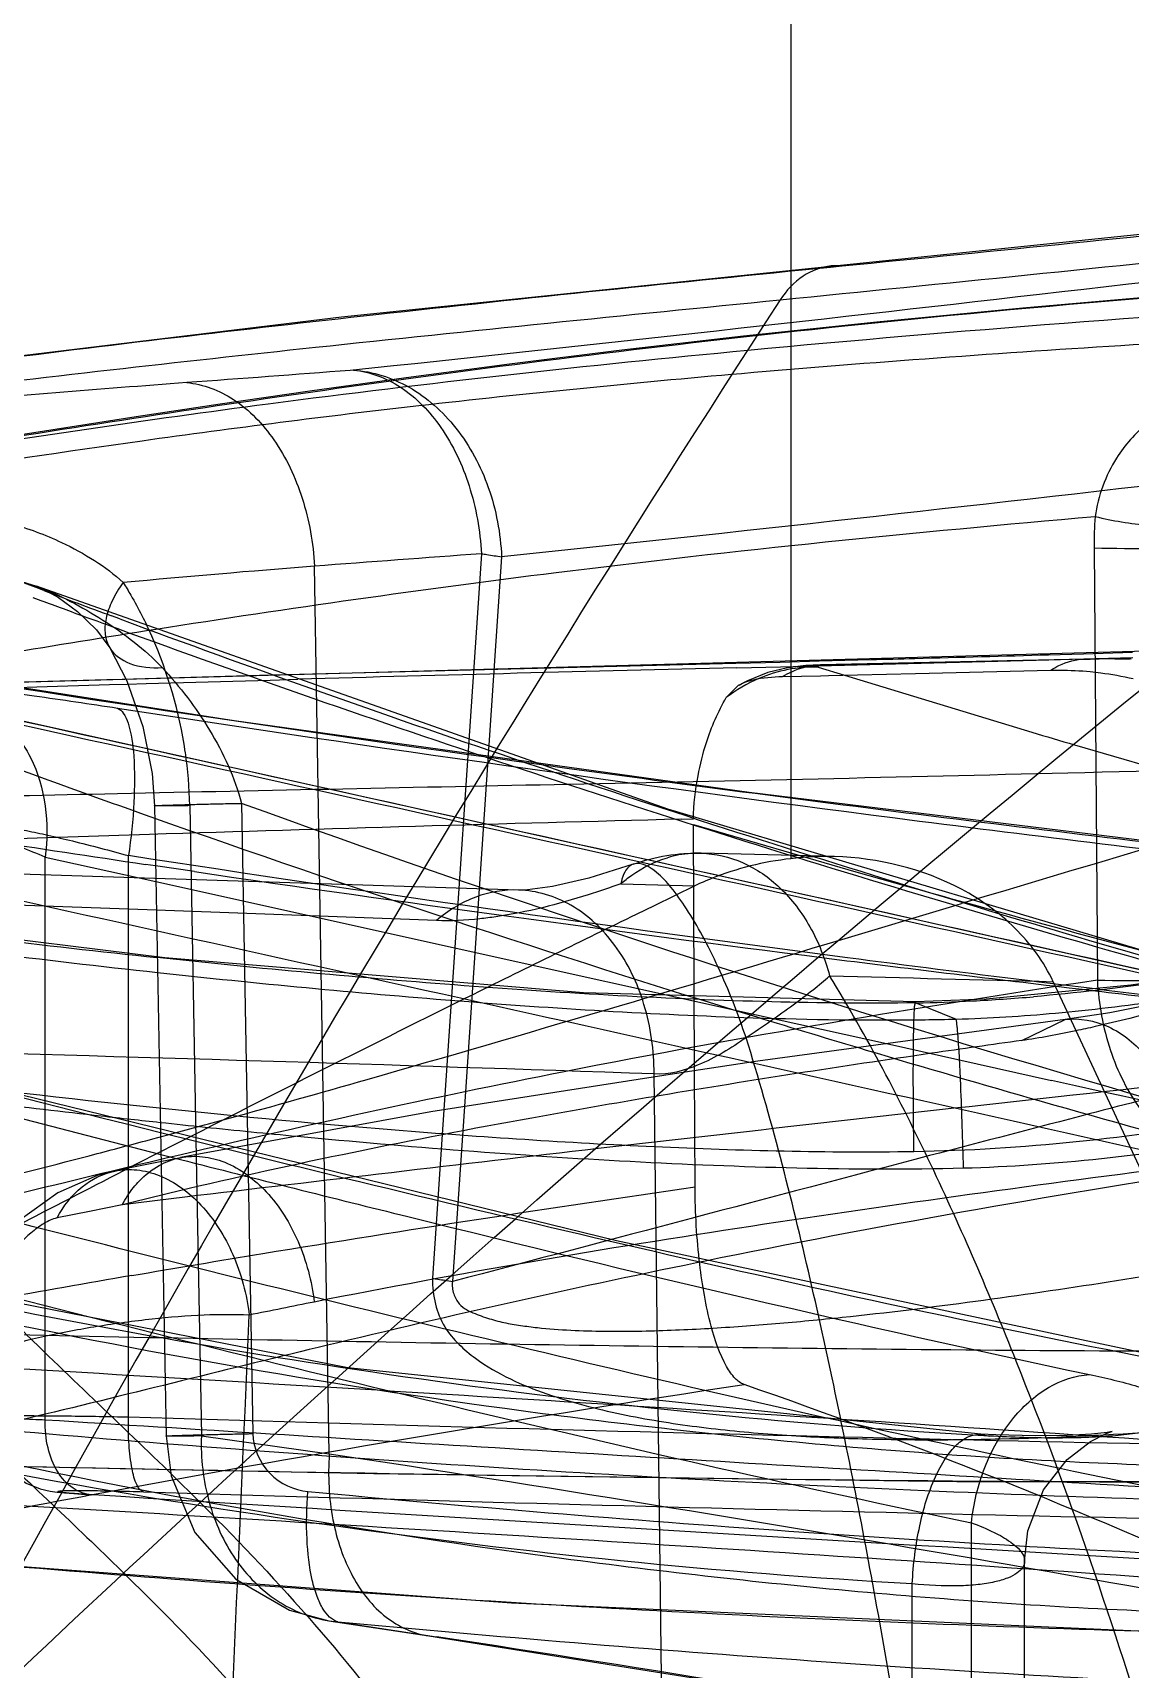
# Model space of a CAD drawing. Header units: millimetres. Extents: x 29875 to 31218, y -21313 to -20364.
# Drawn here: x 30565.36 to 30568.347, y -21042.482 to -21038.027 of the extents above; entities that cross this region are included whole.
import ezdxf

# ---------------------------------------------------------------- set-up
doc = ezdxf.new("R2010")
doc.units = ezdxf.units.MM
doc.header["$LTSCALE"] = 8
doc.layers.add('Cav-cor', color=30, linetype='Continuous')
doc.layers.add('WT', color=4, linetype='Continuous')

# ---------------------------------------------------------------- blocks, each defined once
blk = doc.blocks.new('20160903.150408')
at = {"layer": 'Cav-cor', "color": 241}
for p, q in [((-60.3965, 43), (-60.3965, 30.9577)), ((-58.303, 32.7751), (-61.6194, 32.4317)), ((-60.2884, 32.5682), (-60.2568, 32.5713)), ((-60.2568, 32.5713), (-60.287, 32.5712)), ((-61.2385, 31.788), (-61.3408, 30.2743)), ((-61.1836, 31.7795), (-61.2849, 30.283)), ((-59.5714, 31.8035), (-59.5624, 30.6269)), ((-62.5161, 31.7208), (-62.4495, 31.6999)), ((-62.4502, 31.6957), (-62.5161, 31.7207)), ((-61.6672, 30.2155), (-61.6929, 31.754)), ((-62.429, 31.6877), (-62.4502, 31.6957)), ((-62.4495, 31.6999), (-62.4488, 31.6997)), ((-62.4489, 31.6997), (-62.4361, 31.6943)), ((-62.3374, 31.6307), (-62.2863, 31.581)), ((-62.2223, 31.6102), (-62.245, 31.6187)), ((-62.2863, 31.581), (-62.2499, 31.5319)), ((-62.2499, 31.5319), (-62.2499, 31.5317)), ((-60.4254, 31.4931), (-60.3196, 31.4959)), ((-60.3202, 31.4831), (-59.6943, 31.4992)), ((-60.3196, 31.4959), (-60.1788, 31.4996)), ((-59.5957, 31.5012), (-60.3157, 31.4851)), ((-59.806, 31.4956), (-60.293, 31.4843)), ((-59.5959, 31.5006), (-59.806, 31.4956)), ((-59.6955, 31.5129), (-59.6001, 31.5156)), ((-59.6943, 31.4992), (-59.5992, 31.5017)), ((-59.6001, 31.5156), (-59.4669, 31.5195)), ((-59.5992, 31.5017), (-59.4662, 31.5053)), ((-59.582, 31.5009), (-59.5959, 31.5006)), ((-59.5957, 31.5012), (-59.582, 31.5009)), ((-62.2161, 31.4468), (-61.8428, 31.4569)), ((-61.8428, 31.4569), (-61.7698, 31.4588)), ((-61.7698, 31.4588), (-60.5459, 31.49)), ((-60.5459, 31.49), (-60.4254, 31.4931)), ((-60.5437, 31.4774), (-60.4247, 31.4804)), ((-60.4247, 31.4804), (-60.3202, 31.4831)), ((-60.419, 31.4535), (-60.3162, 31.4559)), ((-60.3226, 31.4794), (-60.2505, 31.4571)), ((-60.3162, 31.4559), (-60.2937, 31.4565)), ((-60.3157, 31.4851), (-60.293, 31.4843)), ((-60.2937, 31.4565), (-60.0575, 31.462)), ((-60.2505, 31.4571), (-59.7407, 31.3022)), ((-60.0575, 31.462), (-59.6895, 31.4709)), ((-62.6248, 31.4201), (-62.4484, 31.4256)), ((-62.515, 31.4384), (-62.4501, 31.4403)), ((-62.4501, 31.4403), (-62.2577, 31.4457)), ((-62.4484, 31.4256), (-62.2507, 31.4315)), ((-62.2577, 31.4457), (-62.2161, 31.4468)), ((-62.2507, 31.4315), (-62.2026, 31.4329)), ((-62.2026, 31.4329), (-62.151, 31.4345)), ((-62.151, 31.4345), (-61.8134, 31.4441)), ((-61.8134, 31.4441), (-61.7385, 31.4462)), ((-60.5723, 31.3964), (-60.538, 31.4307)), ((-59.6242, 31.2676), (-59.4127, 31.2056)), ((-62.1282, 31.1019), (-62.0968, 29.3863)), ((-62.0322, 31.1021), (-62.0145, 30.1447)), ((-61.8917, 31.1084), (-61.8603, 29.3929)), ((-60.6949, 31.0652), (-60.6617, 31.0661)), ((-60.6585, 30.3803), (-60.6616, 31.0509)), ((-60.6616, 31.0509), (-60.2195, 30.9224)), ((-62.4254, 29.4297), (-62.4254, 30.9622)), ((-62.4254, 30.9622), (-62.1244, 30.8956)), ((-62.1988, 29.4383), (-62.1988, 30.966)), ((-60.2776, 30.9633), (-60.6406, 30.9726)), ((-62.1253, 30.9382), (-62.1527, 30.9423)), ((-62.0197, 30.9226), (-62.1253, 30.9382)), ((-60.2195, 30.9224), (-60.0779, 30.8822)), ((-62.1244, 30.8956), (-60.4899, 30.533)), ((-61.1241, 30.8725), (-61.1375, 30.8724)), ((-60.8592, 30.8895), (-60.7585, 30.8865)), ((-60.6577, 30.8836), (-60.7684, 30.8298)), ((-60.7585, 30.8865), (-60.6578, 30.8836)), ((-62.1229, 30.8177), (-62.5944, 30.8343)), ((-60.7684, 30.8298), (-60.8172, 30.8061)), ((-60.2578, 30.738), (-59.9557, 30.8283)), ((-59.9557, 30.8283), (-59.9318, 30.8355)), ((-61.3609, 30.7892), (-62.1229, 30.8177)), ((-59.5878, 30.747), (-59.372, 30.6893)), ((-59.6826, 30.6229), (-58.6795, 28.4636)), ((-60.0572, 30.568), (-60.056, 30.5654)), ((-60.056, 30.5654), (-59.9468, 30.5211)), ((-60.4899, 30.533), (-60.1365, 30.4544)), ((-59.7684, 30.4628), (-59.65, 30.52)), ((-59.65, 30.52), (-59.6498, 30.5201)), ((-60.1365, 30.4544), (-59.6869, 30.3542)), ((-60.7326, 27.449), (-60.7687, 30.3717)), ((-60.657, 30.0642), (-60.6585, 30.3803)), ((-62.2715, 30.2517), (-62.5872, 30.3318)), ((-62.5874, 30.2757), (-62.2163, 30.1796)), ((-62.2045, 30.2348), (-62.2715, 30.2517)), ((-61.3408, 30.2743), (-61.3719, 29.8156)), ((-61.2849, 30.283), (-61.3172, 29.8067)), ((-62.1119, 30.2116), (-62.2045, 30.2348)), ((-62.1326, 30.195), (-62.092, 30.2059)), ((-62.0448, 30.1949), (-62.1119, 30.2116)), ((-61.6526, 29.3373), (-61.6672, 30.2155)), ((-62.2163, 30.1796), (-62.111, 30.1527)), ((-62.1139, 30.1585), (-62.1778, 30.1258)), ((-62.075, 30.1785), (-62.1139, 30.1585)), ((-61.9324, 30.1669), (-62.0448, 30.1949)), ((-61.8885, 30.156), (-61.9324, 30.1669)), ((-62.0575, 30.1439), (-62.236, 30.1078)), ((-62.1778, 30.1258), (-62.2316, 30.0982)), ((-62.111, 30.1527), (-62.0577, 30.1391)), ((-62.0145, 30.1447), (-62.0006, 29.3865)), ((-62.2363, 30.1076), (-62.2838, 30.0954)), ((-62.0459, 30.0363), (-62.2159, 30.0159)), ((-62.3048, 29.9978), (-62.3934, 29.9797)), ((-62.2159, 30.0159), (-62.3048, 29.9978)), ((-62.0006, 29.3865), (-61.6526, 29.3373)), ((-59.8796, 29.3912), (-59.8795, 29.3912)), ((-59.8795, 29.3912), (-59.8572, 29.3861)), ((-62.2943, 29.2259), (-62.299, 29.2261)), ((-59.9051, 27.3615), (-59.9051, 29.1501)), ((-59.7606, 27.3284), (-59.7606, 29.0457)), ((-60.066, 27.2888), (-60.066, 28.9839)), ((-61.6539, 28.8836), (-61.629, 28.8807)), ((-61.6538, 28.8836), (-61.3815, 28.842)), ((-61.629, 28.8807), (-61.3609, 28.8398)), ((-61.3815, 28.842), (-61.3609, 28.8398))]:
    blk.add_line(p, q, dxfattribs=at)
for points in [[(-56.5071, 32.6661), (-57.149, 32.6346), (-57.7557, 32.6016), (-58.3232, 32.5671), (-58.8483, 32.5313), (-59.3287, 32.4943), (-59.7656, 32.4564), (-60.1629, 32.4181), (-60.5252, 32.3797), (-60.8568, 32.3415), (-61.1617, 32.3038), (-61.4437, 32.2667), (-61.7057, 32.2303), (-61.9498, 32.195), (-62.1777, 32.1608), (-62.591, 32.0964)], [(-61.6194, 32.4317), (-62.804, 32.2883), (-63.6807, 32.1551), (-64.1794, 32.046)], [(-57.1235, 30.0921), (-58.6594, 30.4756), (-60.7315, 31.0925), (-62.4495, 31.6999)], [(-62.4361, 31.6943), (-62.3898, 31.669), (-62.3374, 31.6307)], [(-54.4354, 30.7558), (-55.4039, 30.6922), (-56.6052, 30.7318), (-57.8563, 30.8359), (-59.1579, 30.9725), (-60.51, 31.1382), (-61.9111, 31.3333), (-63.1942, 31.5328)], [(-58.9367, 31.5359), (-61.2977, 31.471), (-63.0894, 31.4214)], [(-62.2499, 31.5317), (-62.2037, 31.4422), (-62.1596, 31.3172)], [(-59.4703, 31.5008), (-59.5131, 31.5015), (-59.559, 31.5016), (-59.5957, 31.5012)], [(-60.3157, 31.4851), (-60.3562, 31.4833), (-60.4054, 31.4773), (-60.4593, 31.4642), (-60.5148, 31.4423), (-60.5375, 31.4305)], [(-60.2357, 30.8324), (-62.6719, 31.3732), (-62.7314, 31.387), (-62.7781, 31.3985), (-62.8118, 31.4074), (-62.8309, 31.413), (-62.8345, 31.4141)], [(-62.1596, 31.3172), (-62.1345, 31.1899), (-62.1282, 31.1019)], [(-61.1376, 30.8725), (-62.863, 30.927), (-64.7692, 30.9752), (-66.5246, 31.0088)], [(-60.0572, 30.568), (-60.9607, 30.5925), (-62.0999, 30.6882), (-63.3033, 30.8369), (-64.5722, 31.0342)], [(-60.8253, 30.943), (-60.946, 30.9046), (-61.0451, 30.8816), (-61.1132, 30.873), (-61.1241, 30.8725)], [(-59.2821, 29.579), (-60.871, 29.9171), (-62.7644, 30.381), (-64.7128, 30.8985)], [(-56.005, 29.8765), (-57.9446, 30.3189), (-60.2357, 30.8324)], [(-59.2322, 30.6475), (-59.4715, 30.6136), (-59.8652, 30.5754), (-60.0572, 30.568)], [(-59.0327, 30.6381), (-59.5289, 30.5385), (-59.65, 30.52)], [(-59.8796, 29.3912), (-61.602, 29.5721), (-63.3556, 29.9154), (-64.9604, 30.384), (-65.4178, 30.5518)], [(-59.6498, 30.5201), (-60.4868, 30.4069), (-60.6721, 30.3782)], [(-60.6721, 30.3782), (-61.3764, 30.2687), (-62.0577, 30.1441)], [(-62.2838, 30.0954), (-62.3908, 30.048), (-62.4974, 29.9716)], [(-62.5872, 29.4392), (-62.587, 29.4299), (-62.5758, 29.3719), (-62.5508, 29.3228), (-62.5164, 29.2845), (-62.477, 29.2578), (-62.4389, 29.2425), (-62.4122, 29.2364), (-62.393, 29.2337), (-62.3727, 29.2315), (-62.3474, 29.2294), (-62.316, 29.2272), (-62.299, 29.2261)], [(-62.0967, 29.3863), (-62.083, 29.2779), (-62.0183, 29.1232), (-61.907, 28.9967), (-61.7607, 28.9118), (-61.6542, 28.8836)], [(-59.5258, 29.3973), (-59.5217, 29.3984), (-59.536, 29.3959), (-59.5786, 29.391), (-59.6448, 29.3873), (-59.7319, 29.3863), (-59.8384, 29.3892), (-59.8795, 29.3912)], [(-59.7606, 29.0456), (-59.7517, 29.1286), (-59.7088, 29.2398), (-59.6447, 29.3224), (-59.5811, 29.3716), (-59.5384, 29.3928), (-59.5258, 29.3973)], [(-63.0179, 29.3142), (-61.5311, 29.2838), (-59.945, 29.2626), (-58.4276, 29.2627)], [(-62.6829, 29.0456), (-61.1566, 28.9322), (-59.2894, 28.8489)], [(-61.3815, 28.842), (-60.3023, 28.6706), (-59.0619, 28.4568)]]:
    blk.add_lwpolyline(points, dxfattribs=at)
for centre, radius, start, end in [((-85.4591, 287.9133), 256.5828, 275.636846, 276.200335), ((-85.6647, 286.7174), 255.488, 275.669413, 276.275941), ((-13.2769, 1.8685), 56.2138, 147.00679, 151.69516), ((-58.4983, 31.8117), 1.0731, 175.8625, 180.4368), ((-58.9009, -3.8959), 35.759, 94.47812, 95.31524), ((-49.0113, 67.1773), 37.9414, 249.28967, 249.58649), ((-49.0902, 67.6346), 38.3701, 249.60857, 249.79969), ((-49.035, 67.7845), 38.5298, 249.79968, 249.97141), ((-48.5927, 69.0188), 39.8409, 249.9817, 253.23894), ((-48.4264, 68.8096), 39.6752, 249.65199, 252.93355), ((-63.2442, 31.0717), 1.2127, 8.4039, 23.9017), ((-50.8767, -361.5541), 393.1504, 91.408949, 91.583146), ((-60.3298, 31.0863), 0.3932, 88.9469, 113.041), ((-60.325, 31.0749), 0.4056, 113.0693, 127.5741), ((-12.7122, -126.731), 164.4898, 105.983984, 106.682445), ((-49.2566, 67.3719), 38.518, 249.57725, 250.46183), ((-45.2263, 79.9814), 50.797, 253.39728, 253.53437), ((-63.1827, 31.0799), 1.1508, 1.1034, 8.4036), ((-53.7034, -238.5584), 269.7142, 91.485378, 91.792798), ((-48.7771, 68.7443), 39.9717, 250.47203, 252.96196), ((-49.4606, 116.274), 86.2704, 261.244606, 261.53997), ((-56.0204, -164.0259), 195.1457, 91.79746, 91.928077), ((-60.6471, 30.6748), 0.298, 94.2837, 106.5281), ((-60.6479, 30.682), 0.2908, 88.5904, 94.2245), ((-60.2996, 30.1518), 0.8118, 93.0281, 96.8564), ((-60.2992, 30.1445), 0.8191, 88.4949, 93.031), ((-49.5578, 115.5897), 85.5793, 261.626941, 262.784866), ((-60.3363, 30.2199), 0.7375, 111.9745, 115.8412), ((-47.3114, 76.1923), 47.0742, 254.26442, 254.88318), ((-47.993, 70.2004), 41.132, 252.92506, 253.62847), ((-48.0217, 70.8453), 41.7545, 253.21145, 253.91795), ((-27.1449, -38.2698), 76.8459, 115.987776, 116.35556), ((-58.5991, 63.7009), 33.1998, 263.10059, 263.91109), ((-58.535, 63.5252), 33.072, 262.9619, 263.777), ((-47.8624, 71.3972), 42.329, 253.91771, 254.50287), ((-47.823, 70.7791), 41.7351, 253.62837, 254.27811), ((-49.9855, 112.2114), 82.1741, 262.784852, 263.253132), ((-50.4543, 108.2702), 78.205, 263.254985, 263.466387), ((-28.3524, -35.838), 74.1308, 116.353648, 117.058851), ((-60.1161, 34.6964), 4.1314, 270.8339, 272.9698), ((-60.1551, 35.437), 4.873, 272.9771, 274.9357), ((-48.3872, 69.9898), 41.2768, 252.95102, 253.38259), ((-60.1258, 37.4061), 6.8873, 270.78741, 271.48937), ((-70.7216, -257.3613), 287.9051, 88.018879, 88.870571), ((-26.6087, -269.3097), 301.4377, 96.011291, 96.288896), ((-48.2365, 70.4962), 41.8052, 253.38313, 254.06312), ((-27.5865, -92.6631), 127.0224, 104.307394, 104.59037), ((-224.843, -710.3643), 758.9074, 77.270289, 77.4305144), ((-58.491, 63.8701), 33.8246, 263.04435, 263.58026), ((-29.786, -240.376), 272.3301, 96.29128, 96.564888), ((-47.7859, 72.1121), 43.4827, 254.07689, 257.03935), ((-58.7086, 61.9474), 31.8896, 263.58244, 263.87267), ((-69.9617, 59.4576), 30.2918, 285.05797, 285.37261), ((-58.8395, 60.7303), 30.6655, 263.87313, 264.10227), ((-59.0284, 58.8865), 28.8121, 264.09915, 264.60074), ((-69.5663, 57.9813), 28.7634, 284.66471, 284.97768), ((-32.7662, -214.3833), 246.1671, 96.567447, 96.831068), ((-69.0651, 56.0505), 26.7687, 283.90456, 284.67316), ((-29.6563, -33.2839), 71.2631, 117.201003, 117.46569), ((-58.9166, 16.7865), 13.6345, 103.23353, 104.00334), ((-54.0997, -17.1958), 47.7098, 99.76268, 100.21387), ((-53.7812, -9.8101), 40.3446, 101.31014, 101.5662), ((-75.2665, -59.9413), 90.3106, 79.091198, 81.32985), ((-74.8772, -59.8429), 89.7068, 79.087305, 81.33414)]:
    blk.add_arc(centre, radius, start, end, dxfattribs=at)
for points, knots in [([(-68.388, 30.7874), (-68.3793, 30.7956), (-68.3505, 30.8093), (-68.2958, 30.8265), (-68.2176, 30.8441), (-68.1167, 30.862), (-67.9928, 30.8799), (-67.7822, 30.9054), (-67.4615, 30.9355), (-67.0075, 30.9686), (-66.4607, 31.0001), (-65.8204, 31.03), (-65.0827, 31.0585), (-64.2388, 31.0857), (-63.276, 31.1116), (-62.1839, 31.1369), (-60.958, 31.1613), (-59.6, 31.191), (-58.1165, 31.2337), (-56.5228, 31.295), (-54.2701, 31.4063), (-51.3956, 31.6072), (-47.9397, 32.0012), (-44.4988, 32.5413), (-41.0814, 33.1855), (-37.6987, 33.8928), (-34.3743, 34.6367), (-31.1305, 35.3843), (-28.9964, 35.8758), (-27.9458, 36.115)], [0, 0, 0, 0, 0.000873, 0.002276, 0.004229, 0.006735, 0.009793, 0.013403, 0.022287, 0.033403, 0.046779, 0.062436, 0.080397, 0.100905, 0.124342, 0.151005, 0.180998, 0.214234, 0.25059, 0.289806, 0.331161, 0.415947, 0.501013, 0.586089, 0.671249, 0.755946, 0.839441, 0.921004, 1, 1, 1, 1]), ([(-53.8249, 32.771), (-54.6758, 32.7425), (-55.9168, 32.6955), (-57.5123, 32.6162), (-58.8338, 32.5363), (-60.1973, 32.4229), (-61.5499, 32.2544), (-62.4738, 32.1121), (-63.0999, 32.0092), (-63.4966, 31.9438), (-63.8444, 31.8885), (-64.139, 31.8455), (-64.3724, 31.8173), (-64.5072, 31.8065), (-64.5628, 31.8065)], [0, 0, 0, 0, 0.236676, 0.345216, 0.444052, 0.604704, 0.725458, 0.822871, 0.864551, 0.901833, 0.934628, 0.962466, 0.984557, 1, 1, 1, 1]), ([(-62.7576, 28.4982), (-62.361, 28.878), (-60.7497, 30.371), (-59.048, 31.7653), (-57.7355, 32.7606)], [0, 0, 0, 0, 0.250046, 1, 1, 1, 1]), ([(-57.7838, 32.7228), (-58.4289, 32.644), (-59.6989, 32.4937), (-60.9699, 32.3518), (-61.5955, 32.2867)], [0, 0, 0, 0, 0.508155, 1, 1, 1, 1]), ([(-64.4715, 31.8065), (-64.4228, 31.8065), (-64.3063, 31.8158), (-64.105, 31.8411), (-63.8505, 31.8797), (-63.4117, 31.9515), (-62.7303, 32.0669), (-61.7153, 32.2166), (-60.3768, 32.3636), (-58.647, 32.4932), (-56.5381, 32.5952), (-55.0034, 32.6476), (-54.1889, 32.6723)], [0, 0, 0, 0, 0.014133, 0.033894, 0.058938, 0.088871, 0.16303, 0.259647, 0.386807, 0.554023, 0.763357, 1, 1, 1, 1]), ([(-64.0963, 32.057), (-64.0135, 32.08), (-63.8188, 32.1246), (-63.4854, 32.1855), (-63.0769, 32.2479), (-62.4157, 32.3374), (-61.4793, 32.4467), (-60.701, 32.5272), (-60.2884, 32.5682)], [0, 0, 0, 0, 0.06704, 0.155757, 0.264427, 0.389433, 0.676443, 1, 1, 1, 1]), ([(-60.287, 32.5712), (-60.3139, 32.5685), (-60.3696, 32.5473), (-60.4091, 32.5041), (-60.4254, 32.4791)], [0, 0, 0, 0, 0.475778, 1, 1, 1, 1]), ([(-64.3076, 31.9703), (-64.2235, 31.9944), (-64.0254, 32.0387), (-63.6863, 32.0984), (-63.271, 32.161), (-62.5972, 32.2502), (-61.6415, 32.3574), (-60.847, 32.4371), (-60.4254, 32.4791)], [0, 0, 0, 0, 0.067, 0.155218, 0.263671, 0.388589, 0.675593, 1, 1, 1, 1]), ([(-58.165, 32.4243), (-58.5984, 32.4049), (-59.3875, 32.365), (-60.4693, 32.2876), (-61.3685, 32.1988), (-62.3277, 32.0767), (-63.1588, 31.9431), (-63.878, 31.8239), (-64.184, 31.7763), (-64.323, 31.7567)], [0, 0, 0, 0, 0.209983, 0.382333, 0.524751, 0.647204, 0.850183, 0.932079, 1, 1, 1, 1]), ([(-62.0406, 32.2535), (-62.2782, 32.236), (-62.7168, 32.2003), (-63.3153, 32.1399), (-63.7929, 32.0793), (-64.0692, 32.0343), (-64.185, 32.0104)], [0, 0, 0, 0, 0.331053, 0.611327, 0.835676, 1, 1, 1, 1]), ([(-62.0406, 32.2535), (-61.9957, 32.2497), (-61.9009, 32.2128), (-61.792, 32.0968), (-61.7175, 31.9379), (-61.6961, 31.8167), (-61.6929, 31.754)], [0, 0, 0, 0, 0.206595, 0.443512, 0.712479, 1, 1, 1, 1]), ([(-61.5862, 32.2874), (-61.5342, 32.2842), (-61.4262, 32.2495), (-61.2971, 32.1323), (-61.2096, 31.9688), (-61.1865, 31.8431), (-61.1836, 31.7791)], [0, 0, 0, 0, 0.222391, 0.464237, 0.726576, 1, 1, 1, 1]), ([(-61.5862, 32.2874), (-61.5413, 32.2835), (-61.4468, 32.2462), (-61.3377, 32.1306), (-61.2635, 31.9716), (-61.2418, 31.8506), (-61.2385, 31.788)], [0, 0, 0, 0, 0.206475, 0.443575, 0.712877, 1, 1, 1, 1]), ([(-59.2194, 32.2471), (-59.257, 32.2356), (-59.3303, 32.2083), (-59.4332, 32.1449), (-59.526, 32.0411), (-59.5602, 31.945), (-59.5686, 31.8891)], [0, 0, 0, 0, 0.223034, 0.441678, 0.679328, 1, 1, 1, 1]), ([(-58.6157, 32.068), (-58.8323, 32.0423), (-59.6878, 31.942), (-60.5438, 31.8461), (-61.1836, 31.7795)], [0, 0, 0, 0, 0.253188, 1, 1, 1, 1]), ([(-63.5541, 31.3481), (-63.3507, 31.378), (-62.8745, 31.4588), (-62.0369, 31.6007), (-60.9125, 31.7606), (-60.0584, 31.8469), (-59.5686, 31.8891)], [0, 0, 0, 0, 0.153337, 0.360102, 0.633466, 1, 1, 1, 1]), ([(-62.6568, 31.8936), (-62.611, 31.8911), (-62.5161, 31.8733), (-62.426, 31.8397), (-62.3809, 31.8185)], [0, 0, 0, 0, 0.478786, 1, 1, 1, 1]), ([(-59.5686, 31.8891), (-59.5208, 31.8775), (-59.4108, 31.8612), (-59.2428, 31.8466), (-59.1007, 31.8427), (-59.0048, 31.8473), (-58.9667, 31.8519), (-58.9512, 31.8555)], [0, 0, 0, 0, 0.237488, 0.535995, 0.815041, 0.923129, 1, 1, 1, 1]), ([(-59.5714, 31.8035), (-59.4606, 31.8014), (-59.292, 31.8023), (-59.0855, 31.8054), (-58.9897, 31.8076), (-58.9519, 31.8097)], [0, 0, 0, 0, 0.536237, 0.816538, 1, 1, 1, 1]), ([(-61.2385, 31.788), (-61.2336, 31.7872), (-61.2153, 31.7845), (-61.197, 31.7815), (-61.1836, 31.7791)], [0, 0, 0, 0, 0.2659, 1, 1, 1, 1]), ([(-62.4489, 31.6997), (-62.3858, 31.6755), (-62.2645, 31.6116), (-62.1547, 31.528), (-62.1075, 31.4778)], [0, 0, 0, 0, 0.49495, 1, 1, 1, 1]), ([(-62.2135, 31.7094), (-62.2248, 31.6936), (-62.2438, 31.6623), (-62.2615, 31.6143), (-62.2652, 31.5696), (-62.2565, 31.5428), (-62.25, 31.5318)], [0, 0, 0, 0, 0.306001, 0.572236, 0.798929, 1, 1, 1, 1]), ([(-62.2134, 31.7094), (-62.2062, 31.698), (-62.1776, 31.6507), (-62.1525, 31.6013), (-62.1355, 31.563)], [0, 0, 0, 0, 0.243528, 1, 1, 1, 1]), ([(-63.4568, 31.5355), (-62.3413, 31.2896), (-60.1103, 30.7965), (-57.8806, 30.2971), (-56.7668, 30.0422)], [0, 0, 0, 0, 0.499939, 1, 1, 1, 1]), ([(-54.4096, 30.7459), (-54.7754, 30.699), (-55.5146, 30.6694), (-56.6186, 30.7222), (-57.7187, 30.8178), (-58.8165, 30.9298), (-59.9125, 31.0582), (-61.3717, 31.2488), (-62.4633, 31.4128), (-63.1895, 31.5315)], [0, 0, 0, 0, 0.125266, 0.250365, 0.375319, 0.500223, 0.625143, 0.750077, 1, 1, 1, 1]), ([(-62.2499, 31.5317), (-62.2381, 31.5121), (-62.1909, 31.4797), (-62.1371, 31.4764), (-62.1075, 31.4778)], [0, 0, 0, 0, 0.436327, 1, 1, 1, 1]), ([(-60.1788, 31.4996), (-60.139, 31.5007), (-59.9779, 31.505), (-59.8168, 31.5095), (-59.6955, 31.5129)], [0, 0, 0, 0, 0.246791, 1, 1, 1, 1]), ([(-59.6894, 31.4709), (-59.6822, 31.4756), (-59.6535, 31.492), (-59.6202, 31.5006), (-59.5958, 31.5012)], [0, 0, 0, 0, 0.261153, 1, 1, 1, 1]), ([(-59.473, 31.5005), (-59.5011, 31.5012), (-59.5374, 31.5016), (-59.5738, 31.5011), (-59.582, 31.5009)], [0, 0, 0, 0, 0.774189, 1, 1, 1, 1]), ([(-62.1075, 31.4778), (-62.0589, 31.4259), (-61.9709, 31.3112), (-61.9099, 31.1786), (-61.8917, 31.1084)], [0, 0, 0, 0, 0.495334, 1, 1, 1, 1]), ([(-60.5189, 31.4389), (-60.5121, 31.4414), (-60.4796, 31.4506), (-60.4456, 31.4529), (-60.419, 31.4535)], [0, 0, 0, 0, 0.211769, 1, 1, 1, 1]), ([(-60.419, 31.4535), (-60.411, 31.4584), (-60.3791, 31.4756), (-60.3426, 31.4845), (-60.3157, 31.4851)], [0, 0, 0, 0, 0.258946, 1, 1, 1, 1]), ([(-60.293, 31.4843), (-60.3, 31.4841), (-60.3102, 31.4833), (-60.321, 31.483), (-60.3242, 31.4816)], [0, 0, 0, 0, 0.668597, 1, 1, 1, 1]), ([(-59.6895, 31.4709), (-59.6811, 31.4711), (-59.6452, 31.4714), (-59.6092, 31.4695), (-59.5818, 31.4669)], [0, 0, 0, 0, 0.233915, 1, 1, 1, 1]), ([(-59.5818, 31.4669), (-59.5723, 31.4659), (-59.5332, 31.4616), (-59.4944, 31.4548), (-59.4654, 31.448)], [0, 0, 0, 0, 0.24327, 1, 1, 1, 1]), ([(-62.6294, 31.363), (-62.681, 31.3745), (-62.7669, 31.394), (-62.8595, 31.4182), (-62.9059, 31.433), (-62.9174, 31.4391), (-62.923, 31.4422), (-62.9214, 31.447), (-62.915, 31.4476), (-62.9063, 31.4489), (-62.8929, 31.449), (-62.8757, 31.4486), (-62.8448, 31.447), (-62.797, 31.4431), (-62.7289, 31.4361), (-62.6479, 31.4266), (-62.5553, 31.4148), (-62.4141, 31.3955), (-62.3042, 31.3793), (-62.2285, 31.3676)], [0, 0, 0, 0, 0.157649, 0.261004, 0.289737, 0.298166, 0.302809, 0.305423, 0.31063, 0.319712, 0.33284, 0.349996, 0.371123, 0.424982, 0.493411, 0.575073, 0.668434, 0.771758, 1, 1, 1, 1]), ([(-56.0174, 29.8789), (-57.118, 30.1331), (-59.3216, 30.6299), (-61.5268, 31.1192), (-62.6294, 31.363)], [0, 0, 0, 0, 0.500061, 1, 1, 1, 1]), ([(-62.2285, 31.3676), (-61.5246, 31.2592), (-60.4666, 31.1097), (-59.0527, 30.9372), (-57.9906, 30.8229), (-56.9268, 30.7235), (-56.0379, 30.6616), (-55.3245, 30.646), (-54.6105, 30.6617), (-54.0754, 30.7276), (-53.7272, 30.8077)], [0, 0, 0, 0, 0.249834, 0.374727, 0.499608, 0.624493, 0.749496, 0.812067, 0.874695, 1, 1, 1, 1]), ([(-62.2285, 31.3676), (-62.2221, 31.3649), (-62.2099, 31.3518), (-62.1919, 31.3081), (-62.1816, 31.2254), (-62.1825, 31.1046), (-62.1918, 31.0141), (-62.1988, 30.966)], [0, 0, 0, 0, 0.050337, 0.122648, 0.341915, 0.646856, 1, 1, 1, 1]), ([(-60.6614, 31.0661), (-60.6616, 31.1054), (-60.6523, 31.1758), (-60.6255, 31.2878), (-60.5947, 31.3579), (-60.5723, 31.3964)], [0, 0, 0, 0, 0.341172, 0.613363, 1, 1, 1, 1]), ([(-62.5097, 31.2972), (-62.4921, 31.2781), (-62.4265, 31.1791), (-62.4147, 31.0527), (-62.4254, 30.9622)], [0, 0, 0, 0, 0.221911, 1, 1, 1, 1]), ([(-62.1282, 31.1019), (-62.1282, 31.1023), (-62.126, 31.1019), (-62.1236, 31.1026), (-62.118, 31.1026), (-62.1109, 31.103), (-62.1016, 31.1033), (-62.0856, 31.1038), (-62.0609, 31.1045), (-62.0263, 31.1054), (-61.9856, 31.1064), (-61.9401, 31.1074), (-61.9082, 31.1081), (-61.8917, 31.1084)], [0, 0, 0, 0, 0.004486, 0.017708, 0.039677, 0.070341, 0.109477, 0.156801, 0.27488, 0.422299, 0.595824, 0.790219, 1, 1, 1, 1]), ([(-62.0322, 31.1021), (-62.0457, 31.1019), (-62.0648, 31.1017), (-62.0884, 31.1016), (-62.1023, 31.1014), (-62.1128, 31.1017), (-62.1213, 31.1012), (-62.1248, 31.1022), (-62.1281, 31.1014), (-62.1282, 31.1019)], [0, 0, 0, 0, 0.422932, 0.595428, 0.739442, 0.853097, 0.934647, 0.983553, 1, 1, 1, 1]), ([(-56.2308, 29.508), (-56.7102, 29.6088), (-58.6233, 30.0434), (-60.508, 30.6065), (-61.8917, 31.1084)], [0, 0, 0, 0, 0.249703, 1, 1, 1, 1]), ([(-63.3329, 31.0294), (-62.2979, 30.801), (-60.2279, 30.3429), (-58.1591, 29.8789), (-57.1256, 29.6424)], [0, 0, 0, 0, 0.49991, 1, 1, 1, 1]), ([(-62.5872, 31.0428), (-62.5872, 31.0456), (-62.5791, 31.0478), (-62.5703, 31.0478), (-62.5509, 31.0469), (-62.5197, 31.0423), (-62.4728, 31.0337), (-62.4154, 31.0212), (-62.3226, 30.9993), (-62.2495, 30.98), (-62.1988, 30.966)], [0, 0, 0, 0, 0.021059, 0.043489, 0.074644, 0.162743, 0.283119, 0.431872, 0.60446, 1, 1, 1, 1]), ([(-62.4254, 30.9622), (-62.448, 30.9712), (-62.4878, 30.9875), (-62.5336, 31.0079), (-62.5612, 31.022), (-62.5749, 31.0301), (-62.5833, 31.0362), (-62.5872, 31.0408), (-62.5872, 31.0427)], [0, 0, 0, 0, 0.400516, 0.70909, 0.823945, 0.910641, 0.968686, 1, 1, 1, 1]), ([(-54.3398, 30.2931), (-54.667, 30.2583), (-55.3264, 30.2353), (-56.3131, 30.2775), (-57.2975, 30.3585), (-58.2806, 30.4548), (-59.2623, 30.5643), (-60.5696, 30.7268), (-61.5478, 30.8658), (-62.1988, 30.966)], [0, 0, 0, 0, 0.124928, 0.249889, 0.374879, 0.499883, 0.624897, 0.749922, 1, 1, 1, 1]), ([(-60.8592, 30.8895), (-60.8496, 30.8977), (-60.8112, 30.9278), (-60.7665, 30.9502), (-60.7318, 30.9604)], [0, 0, 0, 0, 0.258573, 1, 1, 1, 1]), ([(-60.6406, 30.9726), (-60.602, 30.9717), (-60.5223, 30.9529), (-60.4186, 30.8806), (-60.3376, 30.7723), (-60.3034, 30.6852), (-60.291, 30.6388)], [0, 0, 0, 0, 0.22429, 0.462148, 0.721094, 1, 1, 1, 1]), ([(-59.6826, 30.6229), (-59.7078, 30.6772), (-59.7806, 30.7761), (-59.9767, 30.9158), (-60.1587, 30.9601), (-60.2776, 30.9633)], [0, 0, 0, 0, 0.250634, 0.501422, 1, 1, 1, 1]), ([(-60.8253, 30.943), (-60.8294, 30.9415), (-60.8484, 30.9297), (-60.8556, 30.9065), (-60.8592, 30.8895)], [0, 0, 0, 0, 0.200359, 1, 1, 1, 1]), ([(-60.5184, 30.4706), (-60.5403, 30.5359), (-60.5772, 30.6299), (-60.6347, 30.7457), (-60.6769, 30.8183), (-60.719, 30.8771), (-60.7606, 30.9234), (-60.8042, 30.9505), (-60.8253, 30.943)], [0, 0, 0, 0, 0.354524, 0.518222, 0.664316, 0.787704, 0.884642, 1, 1, 1, 1]), ([(-61.1376, 30.8725), (-61.1769, 30.8739), (-61.2589, 30.8596), (-61.3293, 30.8162), (-61.3609, 30.7892)], [0, 0, 0, 0, 0.485978, 1, 1, 1, 1]), ([(-60.8592, 30.8895), (-60.8886, 30.8789), (-60.9999, 30.8412), (-61.1144, 30.812), (-61.1997, 30.7995)], [0, 0, 0, 0, 0.266007, 1, 1, 1, 1]), ([(-60.7687, 30.3717), (-60.7686, 30.4354), (-60.7859, 30.5598), (-60.8633, 30.7229), (-60.9844, 30.839), (-61.0881, 30.8708), (-61.1375, 30.8725)], [0, 0, 0, 0, 0.280869, 0.544206, 0.781829, 1, 1, 1, 1]), ([(-60.0615, 30.16), (-60.297, 30.1563), (-60.7683, 30.1685), (-61.7085, 30.231), (-62.88, 30.3585), (-64.2788, 30.5628), (-65.2067, 30.7277), (-65.6694, 30.8165)], [0, 0, 0, 0, 0.124989, 0.24999, 0.499985, 0.749991, 1, 1, 1, 1]), ([(-61.1997, 30.7995), (-61.2141, 30.7974), (-61.2675, 30.7905), (-61.3216, 30.7877), (-61.3609, 30.7892)], [0, 0, 0, 0, 0.269627, 1, 1, 1, 1]), ([(-61.9315, 30.2496), (-61.8039, 30.2846), (-61.2445, 30.4423), (-60.6878, 30.6093), (-60.2578, 30.738)], [0, 0, 0, 0, 0.227656, 1, 1, 1, 1]), ([(-60.4483, 30.5681), (-60.7277, 30.5751), (-61.286, 30.607), (-61.8427, 30.6588), (-62.1206, 30.6884)], [0, 0, 0, 0, 0.499986, 1, 1, 1, 1]), ([(-59.5624, 30.6269), (-60.0475, 30.5535), (-60.895, 30.4115), (-62.008, 30.1683), (-62.8378, 29.9602), (-63.3129, 29.8503), (-63.517, 29.8131)], [0, 0, 0, 0, 0.364455, 0.638051, 0.845918, 1, 1, 1, 1]), ([(-62.1199, 30.648), (-61.8506, 30.6187), (-61.3111, 30.567), (-60.7699, 30.5337), (-60.4991, 30.5249)], [0, 0, 0, 0, 0.500011, 1, 1, 1, 1]), ([(-60.5184, 30.4706), (-60.4962, 30.486), (-60.4527, 30.5147), (-60.3919, 30.5583), (-60.3383, 30.599), (-60.3053, 30.6255), (-60.291, 30.6388)], [0, 0, 0, 0, 0.28593, 0.552594, 0.792725, 1, 1, 1, 1]), ([(-59.4052, 28.4995), (-59.5156, 28.8681), (-59.7034, 29.4171), (-60.0089, 30.1279), (-60.1891, 30.4734), (-60.2911, 30.6388)], [0, 0, 0, 0, 0.497466, 0.748804, 1, 1, 1, 1]), ([(-59.0603, 30.6268), (-59.1049, 30.6166), (-59.2746, 30.5758), (-59.4429, 30.5292), (-59.5685, 30.5006)], [0, 0, 0, 0, 0.261917, 1, 1, 1, 1]), ([(-59.5624, 30.627), (-59.4526, 30.625), (-59.2852, 30.626), (-59.0794, 30.629), (-58.9834, 30.6312), (-58.945, 30.6332)], [0, 0, 0, 0, 0.533173, 0.813606, 1, 1, 1, 1]), ([(-59.5624, 30.6269), (-59.5591, 30.5623), (-59.5366, 30.4371), (-59.4559, 30.2739), (-59.337, 30.1562), (-59.2349, 30.1222), (-59.1864, 30.1197)], [0, 0, 0, 0, 0.28382, 0.550012, 0.787034, 1, 1, 1, 1]), ([(-60.0615, 30.16), (-60.0619, 30.1865), (-60.0626, 30.2385), (-60.0632, 30.314), (-60.0633, 30.3836), (-60.063, 30.4446), (-60.0623, 30.489), (-60.0615, 30.5184), (-60.0609, 30.5356), (-60.0601, 30.5489), (-60.0594, 30.5592), (-60.0584, 30.5641), (-60.0579, 30.5679), (-60.0572, 30.5679)], [0, 0, 0, 0, 0.194262, 0.382008, 0.554777, 0.706065, 0.830227, 0.880682, 0.922738, 0.955914, 0.979842, 0.994457, 1, 1, 1, 1]), ([(-59.943, 30.4909), (-59.9433, 30.4945), (-59.9443, 30.5046), (-59.9452, 30.5148), (-59.9468, 30.5211)], [0, 0, 0, 0, 0.350541, 1, 1, 1, 1]), ([(-59.6498, 30.5201), (-59.6108, 30.525), (-59.5228, 30.5082), (-59.4165, 30.4176), (-59.3417, 30.2832), (-59.3185, 30.1774), (-59.3142, 30.1224)], [0, 0, 0, 0, 0.206144, 0.441234, 0.710828, 1, 1, 1, 1]), ([(-59.4274, 29.249), (-59.8551, 29.3354), (-60.7087, 29.5238), (-62.4106, 29.9367), (-63.6817, 30.2736), (-64.528, 30.5049)], [0, 0, 0, 0, 0.249205, 0.499049, 1, 1, 1, 1]), ([(-60.5184, 30.4705), (-60.5591, 30.4416), (-60.6366, 30.3944), (-60.7278, 30.3689), (-60.7687, 30.3717)], [0, 0, 0, 0, 0.549658, 1, 1, 1, 1]), ([(-59.9882, 27.8162), (-60.0184, 28.039), (-60.0846, 28.4847), (-60.2013, 29.1513), (-60.3392, 29.8153), (-60.4506, 30.2545), (-60.5184, 30.4705)], [0, 0, 0, 0, 0.249016, 0.498843, 0.749325, 1, 1, 1, 1]), ([(-59.9266, 30.1159), (-59.9285, 30.1909), (-59.933, 30.3159), (-59.9386, 30.4409), (-59.943, 30.4909)], [0, 0, 0, 0, 0.599014, 1, 1, 1, 1]), ([(-59.5685, 30.5006), (-59.5858, 30.4967), (-59.6521, 30.4821), (-59.7188, 30.4697), (-59.7684, 30.4628)], [0, 0, 0, 0, 0.262595, 1, 1, 1, 1]), ([(-59.7684, 30.4628), (-59.85, 30.4515), (-60.1777, 30.4049), (-60.5047, 30.3543), (-60.7498, 30.3132)], [0, 0, 0, 0, 0.249082, 1, 1, 1, 1]), ([(-60.066, 28.9839), (-60.5964, 29.0134), (-61.6556, 29.1234), (-63.2284, 29.4081), (-64.7794, 29.8143), (-65.7866, 30.182), (-66.2773, 30.3973)], [0, 0, 0, 0, 0.24906, 0.498563, 0.748735, 1, 1, 1, 1]), ([(-60.7498, 30.3132), (-60.8571, 30.2952), (-61.2883, 30.2203), (-61.7177, 30.1343), (-62.0379, 30.059)], [0, 0, 0, 0, 0.248588, 1, 1, 1, 1]), ([(-59.5843, 30.263), (-59.7293, 30.2253), (-60.3071, 30.0742), (-60.8845, 29.9208), (-61.3172, 29.8067)], [0, 0, 0, 0, 0.250704, 1, 1, 1, 1]), ([(-61.7395, 30.2023), (-61.4382, 30.1738), (-60.9854, 30.1383), (-60.3806, 30.1135), (-60.0778, 30.1119), (-59.9266, 30.1159)], [0, 0, 0, 0, 0.5, 0.750008, 1, 1, 1, 1]), ([(-59.1864, 30.1197), (-59.655, 30.0461), (-60.4743, 29.9036), (-61.5516, 29.6632), (-62.3584, 29.4595), (-62.8216, 29.3516), (-63.0214, 29.3146)], [0, 0, 0, 0, 0.363068, 0.636167, 0.844515, 1, 1, 1, 1]), ([(-62.1851, 30.0625), (-62.1801, 30.0687), (-62.1598, 30.0918), (-62.1352, 30.1115), (-62.1153, 30.1226)], [0, 0, 0, 0, 0.259759, 1, 1, 1, 1]), ([(-62.0577, 30.1391), (-61.8516, 30.0865), (-61.0297, 29.8797), (-60.2045, 29.6852), (-59.5834, 29.5535)], [0, 0, 0, 0, 0.250958, 1, 1, 1, 1]), ([(-62.0575, 30.1439), (-62.038, 30.1478), (-61.9965, 30.1496), (-61.9112, 30.1272), (-61.8118, 30.0514), (-61.7288, 29.9159), (-61.7001, 29.8075), (-61.6936, 29.751)], [0, 0, 0, 0, 0.100955, 0.206547, 0.441382, 0.711674, 1, 1, 1, 1]), ([(-59.3385, 29.5819), (-59.7647, 29.6646), (-60.6166, 29.8483), (-61.464, 30.0511), (-61.8885, 30.156)], [0, 0, 0, 0, 0.498233, 1, 1, 1, 1]), ([(-59.3142, 30.1224), (-59.712, 30.0717), (-60.5074, 29.9627), (-61.2995, 29.8296), (-61.6936, 29.751)], [0, 0, 0, 0, 0.499481, 1, 1, 1, 1]), ([(-62.3934, 29.9797), (-62.3762, 30.0117), (-62.3331, 30.0684), (-62.2685, 30.101), (-62.2363, 30.1076)], [0, 0, 0, 0, 0.525184, 1, 1, 1, 1]), ([(-62.2359, 30.1076), (-62.2164, 30.1116), (-62.1749, 30.1135), (-62.0894, 30.0912), (-61.9897, 30.0157), (-61.9062, 29.8802), (-61.8771, 29.7718), (-61.8705, 29.7152)], [0, 0, 0, 0, 0.100932, 0.206518, 0.441386, 0.711702, 1, 1, 1, 1]), ([(-62.1897, 29.8231), (-62.071, 29.8435), (-61.561, 29.9294), (-61.0497, 30.0075), (-60.657, 30.0642)], [0, 0, 0, 0, 0.232807, 1, 1, 1, 1]), ([(-60.5239, 29.5267), (-60.533, 29.5299), (-60.552, 29.5445), (-60.5867, 29.5967), (-60.6213, 29.7022), (-60.6496, 29.8664), (-60.6567, 29.9939), (-60.657, 30.0642)], [0, 0, 0, 0, 0.05133, 0.121194, 0.328755, 0.629438, 1, 1, 1, 1]), ([(-61.3172, 29.8067), (-61.3191, 29.7956), (-61.3159, 29.7734), (-61.2975, 29.7381), (-61.2565, 29.7188), (-61.2117, 29.7033), (-61.1662, 29.6923), (-61.1206, 29.6853), (-61.0599, 29.6782), (-60.9536, 29.6712), (-60.8017, 29.6707), (-60.6197, 29.6784), (-60.4381, 29.6916), (-60.1961, 29.7148), (-59.894, 29.7518), (-59.5321, 29.8049), (-59.0488, 29.885), (-58.687, 29.9528), (-58.4459, 30.0002)], [0, 0, 0, 0, 0.011414, 0.021966, 0.039038, 0.05506, 0.070717, 0.086334, 0.10185, 0.132749, 0.194391, 0.255983, 0.317589, 0.379235, 0.502699, 0.626452, 0.750552, 1, 1, 1, 1]), ([(-62.3934, 29.9797), (-62.406, 29.9771), (-62.4312, 29.9645), (-62.477, 29.9307), (-62.5262, 29.8796), (-62.5631, 29.8232), (-62.5783, 29.7822), (-62.5764, 29.7614), (-62.5711, 29.756)], [0, 0, 0, 0, 0.126213, 0.271412, 0.562792, 0.821419, 0.9249, 1, 1, 1, 1]), ([(-61.3719, 29.8156), (-61.367, 29.8149), (-61.3488, 29.8121), (-61.3306, 29.8091), (-61.3172, 29.8067)], [0, 0, 0, 0, 0.265795, 1, 1, 1, 1]), ([(-61.3719, 29.8156), (-61.3718, 29.792), (-61.3672, 29.7459), (-61.342, 29.6831), (-61.3014, 29.635), (-61.2422, 29.5858), (-61.1618, 29.5398), (-61.0616, 29.4997), (-60.9601, 29.469), (-60.8242, 29.4372), (-60.6529, 29.4097), (-60.4466, 29.3895), (-60.2401, 29.3787), (-60.0337, 29.3752), (-59.7585, 29.3784), (-59.4149, 29.3949), (-59.0033, 29.4297), (-58.5925, 29.4764), (-58.3194, 29.5141), (-58.1829, 29.5342)], [0, 0, 0, 0, 0.021012, 0.04079, 0.059143, 0.076363, 0.109134, 0.140943, 0.172268, 0.203326, 0.265001, 0.326391, 0.387646, 0.448839, 0.510008, 0.632349, 0.754773, 0.877319, 1, 1, 1, 1]), ([(-59.8572, 29.3861), (-60.3295, 29.4123), (-61.2732, 29.5062), (-62.2077, 29.6652), (-62.6721, 29.761)], [0, 0, 0, 0, 0.499427, 1, 1, 1, 1]), ([(-62.6426, 29.7969), (-62.1878, 29.6803), (-61.278, 29.4533), (-60.3634, 29.2456), (-59.9051, 29.1501)], [0, 0, 0, 0, 0.500661, 1, 1, 1, 1]), ([(-61.8703, 29.7152), (-61.9111, 29.7167), (-61.9994, 29.717), (-62.1375, 29.705), (-62.2828, 29.6857), (-62.4231, 29.6593), (-62.5475, 29.6284), (-62.6458, 29.5956), (-62.7073, 29.5656), (-62.7367, 29.5418), (-62.7434, 29.5295), (-62.7437, 29.5242)], [0, 0, 0, 0, 0.134074, 0.290228, 0.455275, 0.615895, 0.759703, 0.876083, 0.95683, 0.98242, 1, 1, 1, 1]), ([(-62.6998, 29.7309), (-62.1618, 29.6142), (-61.3474, 29.4724), (-60.254, 29.3521), (-59.7056, 29.3174), (-59.4313, 29.3082)], [0, 0, 0, 0, 0.50063, 0.750473, 1, 1, 1, 1]), ([(-62.5711, 29.756), (-62.5245, 29.7092), (-62.3338, 29.5224), (-62.1386, 29.3401), (-61.9966, 29.1979)], [0, 0, 0, 0, 0.247349, 1, 1, 1, 1]), ([(-57.5355, 29.6345), (-58.3976, 29.6112), (-60.1232, 29.6152), (-61.8479, 29.6466), (-62.7102, 29.6662)], [0, 0, 0, 0, 0.499987, 1, 1, 1, 1]), ([(-63.1773, 29.6099), (-62.1683, 29.5505), (-60.1497, 29.4321), (-58.1324, 29.2867), (-57.1256, 29.1919)], [0, 0, 0, 0, 0.499873, 1, 1, 1, 1]), ([(-54.5084, 29.5592), (-54.8573, 29.4905), (-55.5627, 29.3928), (-56.6262, 29.3129), (-57.6916, 29.2728), (-59.1128, 29.2537), (-60.8896, 29.2708), (-62.3108, 29.2979), (-63.0214, 29.3146)], [0, 0, 0, 0, 0.125083, 0.25008, 0.375055, 0.500024, 0.749991, 1, 1, 1, 1]), ([(-59.9051, 29.1501), (-59.8998, 29.2015), (-59.8759, 29.3013), (-59.8042, 29.4303), (-59.705, 29.523), (-59.6225, 29.5514), (-59.5834, 29.5535)], [0, 0, 0, 0, 0.279877, 0.547681, 0.788452, 1, 1, 1, 1]), ([(-59.5834, 29.5535), (-59.5396, 29.5442), (-59.4789, 29.53), (-59.407, 29.5065), (-59.3689, 29.4906), (-59.3429, 29.4749), (-59.3262, 29.4591), (-59.325, 29.439), (-59.3415, 29.4241), (-59.3672, 29.4123), (-59.4054, 29.4015), (-59.4552, 29.3928), (-59.5167, 29.386), (-59.5889, 29.3818), (-59.7036, 29.3796), (-59.7942, 29.3826), (-59.8572, 29.3861)], [0, 0, 0, 0, 0.160956, 0.222919, 0.271933, 0.308076, 0.332606, 0.350623, 0.372923, 0.406486, 0.453385, 0.514037, 0.588154, 0.675028, 0.773623, 1, 1, 1, 1]), ([(-62.7612, 29.1378), (-62.5965, 29.1703), (-61.853, 29.313), (-61.1062, 29.4378), (-60.5239, 29.5267)], [0, 0, 0, 0, 0.221828, 1, 1, 1, 1]), ([(-62.7122, 29.4934), (-62.671, 29.4527), (-62.5025, 29.2898), (-62.3309, 29.1302), (-62.2049, 29.0067)], [0, 0, 0, 0, 0.247098, 1, 1, 1, 1]), ([(-62.1988, 29.4383), (-61.5532, 29.4182), (-60.2619, 29.382), (-58.6474, 29.3479), (-57.3556, 29.3426), (-56.3866, 29.3595), (-55.4186, 29.4079), (-54.7752, 29.476), (-54.4561, 29.5263)], [0, 0, 0, 0, 0.249979, 0.499958, 0.624946, 0.749928, 0.874964, 1, 1, 1, 1]), ([(-58.7047, 28.7566), (-58.8544, 28.8341), (-59.4464, 29.1236), (-60.0611, 29.3647), (-60.5239, 29.5267)], [0, 0, 0, 0, 0.25587, 1, 1, 1, 1]), ([(-62.5872, 29.4392), (-62.5872, 29.4398), (-62.5836, 29.4397), (-62.5795, 29.4406), (-62.5701, 29.4408), (-62.5583, 29.4412), (-62.5427, 29.4415), (-62.5158, 29.4417), (-62.4748, 29.4418), (-62.4177, 29.4414), (-62.3512, 29.4408), (-62.2772, 29.4397), (-62.2256, 29.4388), (-62.1988, 29.4383)], [0, 0, 0, 0, 0.00474, 0.018369, 0.04092, 0.072222, 0.112086, 0.160295, 0.280196, 0.428504, 0.601205, 0.793642, 1, 1, 1, 1]), ([(-62.4254, 29.4296), (-62.4482, 29.4305), (-62.4803, 29.4318), (-62.5201, 29.4337), (-62.5434, 29.4349), (-62.5612, 29.4362), (-62.5754, 29.4367), (-62.5818, 29.4385), (-62.5871, 29.4382), (-62.5872, 29.4392)], [0, 0, 0, 0, 0.421785, 0.593915, 0.737254, 0.850501, 0.932465, 0.982289, 1, 1, 1, 1]), ([(-57.5275, 29.178), (-57.945, 29.1816), (-58.7799, 29.1921), (-60.4492, 29.2457), (-61.6996, 29.3288), (-62.5316, 29.4012)], [0, 0, 0, 0, 0.249975, 0.499962, 1, 1, 1, 1]), ([(-62.299, 29.2261), (-62.3169, 29.2272), (-62.3548, 29.2416), (-62.3965, 29.2894), (-62.4216, 29.355), (-62.4262, 29.4043), (-62.4254, 29.4296)], [0, 0, 0, 0, 0.206098, 0.43975, 0.708548, 1, 1, 1, 1]), ([(-57.5266, 29.132), (-58.343, 29.1829), (-59.9761, 29.2788), (-61.609, 29.3782), (-62.4254, 29.4297)], [0, 0, 0, 0, 0.499994, 1, 1, 1, 1]), ([(-62.158, 29.2346), (-62.1662, 29.2359), (-62.1813, 29.2597), (-62.1914, 29.3022), (-62.1991, 29.3658), (-62.1996, 29.413), (-62.1988, 29.4383)], [0, 0, 0, 0, 0.116484, 0.335248, 0.643355, 1, 1, 1, 1]), ([(-62.7509, 29.3618), (-62.2047, 29.24), (-61.3778, 29.0912), (-60.2668, 28.9619), (-59.7093, 28.9223), (-59.4303, 28.9104)], [0, 0, 0, 0, 0.500413, 0.750295, 1, 1, 1, 1]), ([(-62.0967, 29.3863), (-62.0967, 29.3867), (-62.0945, 29.3863), (-62.0922, 29.387), (-62.0865, 29.387), (-62.0795, 29.3874), (-62.0702, 29.3877), (-62.0541, 29.3882), (-62.0294, 29.3889), (-61.9948, 29.3898), (-61.9542, 29.3908), (-61.9087, 29.3918), (-61.8768, 29.3925), (-61.8603, 29.3929)], [0, 0, 0, 0, 0.004481, 0.017699, 0.039663, 0.070323, 0.109456, 0.156777, 0.274853, 0.422274, 0.595804, 0.790208, 1, 1, 1, 1]), ([(-62.0006, 29.3865), (-62.0141, 29.3863), (-62.0332, 29.3861), (-62.0569, 29.386), (-62.0708, 29.3858), (-62.0814, 29.3861), (-62.0899, 29.3856), (-62.0934, 29.3866), (-62.0967, 29.3858), (-62.0967, 29.3863)], [0, 0, 0, 0, 0.423026, 0.595555, 0.739586, 0.853236, 0.934759, 0.983619, 1, 1, 1, 1]), ([(-62.0006, 29.3865), (-62.0027, 29.3261), (-61.9893, 29.2071), (-61.9181, 29.0485), (-61.8031, 28.9309), (-61.7036, 28.8913), (-61.6541, 28.8836)], [0, 0, 0, 0, 0.273307, 0.532633, 0.773349, 1, 1, 1, 1]), ([(-61.8603, 29.3929), (-61.8596, 29.3535), (-61.8254, 29.2744), (-61.7486, 29.2388), (-61.7107, 29.2353)], [0, 0, 0, 0, 0.508215, 1, 1, 1, 1]), ([(-60.066, 28.9839), (-60.0635, 29.0369), (-60.0511, 29.1362), (-60.0171, 29.2512), (-59.9784, 29.3238), (-59.9483, 29.362), (-59.9154, 29.3864), (-59.8907, 29.3917), (-59.8796, 29.3911)], [0, 0, 0, 0, 0.333388, 0.626451, 0.747208, 0.848011, 0.930132, 1, 1, 1, 1]), ([(-61.6526, 29.3373), (-61.6567, 29.2776), (-61.6511, 29.1619), (-61.5997, 29.0058), (-61.5092, 28.8882), (-61.4233, 28.8484), (-61.3815, 28.842)], [0, 0, 0, 0, 0.292757, 0.560127, 0.793036, 1, 1, 1, 1]), ([(-62.158, 29.2346), (-61.524, 29.2148), (-60.256, 29.1793), (-58.3539, 29.1389), (-56.7681, 29.1386), (-55.5012, 29.1964), (-54.8696, 29.2571), (-54.5557, 29.3009)], [0, 0, 0, 0, 0.250063, 0.500095, 0.750081, 0.875041, 1, 1, 1, 1]), ([(-63.4373, 29.2533), (-62.4287, 29.1939), (-60.4087, 29.0755), (-58.39, 28.9302), (-57.381, 28.8358)], [0, 0, 0, 0, 0.499251, 1, 1, 1, 1]), ([(-62.2943, 29.2259), (-62.3116, 29.227), (-62.3434, 29.2294), (-62.3666, 29.2309), (-62.3973, 29.2352), (-62.3786, 29.2375), (-62.3672, 29.2376), (-62.3388, 29.2382), (-62.2951, 29.2377), (-62.2306, 29.2367), (-62.1834, 29.2354), (-62.158, 29.2346)], [0, 0, 0, 0, 0.156949, 0.257495, 0.29461, 0.32512, 0.364558, 0.41943, 0.571128, 0.76942, 1, 1, 1, 1]), ([(-57.5233, 28.9362), (-58.3187, 28.9854), (-59.9093, 29.0788), (-61.4996, 29.1757), (-62.2943, 29.2259)], [0, 0, 0, 0, 0.500212, 1, 1, 1, 1]), ([(-61.629, 28.8807), (-61.6462, 28.8847), (-61.6691, 28.9103), (-61.6875, 28.9514), (-61.7056, 29.0151), (-61.716, 29.1111), (-61.7143, 29.1922), (-61.7107, 29.2353)], [0, 0, 0, 0, 0.139486, 0.239529, 0.360966, 0.65852, 1, 1, 1, 1]), ([(-61.7107, 29.2353), (-60.8392, 29.1534), (-59.5288, 29.0596), (-57.7788, 29.0081), (-56.9035, 29.0064), (-56.4659, 29.0101)], [0, 0, 0, 0, 0.500046, 0.750029, 1, 1, 1, 1]), ([(-61.9966, 29.1979), (-61.7874, 28.9886), (-61.4844, 28.6518), (-61.1676, 28.1283), (-60.9746, 27.6846), (-60.8228, 27.2013), (-60.6629, 26.4946), (-60.5947, 25.9417), (-60.5627, 25.5643)], [0, 0, 0, 0, 0.221783, 0.337007, 0.45726, 0.583547, 0.716134, 1, 1, 1, 1]), ([(-59.9051, 29.1501), (-59.8842, 29.1423), (-59.8468, 29.1266), (-59.7955, 29.0984), (-59.7606, 29.067), (-59.7606, 29.0458)], [0, 0, 0, 0, 0.364027, 0.651496, 1, 1, 1, 1]), ([(-57.434, 28.8202), (-57.8726, 28.8237), (-58.7494, 28.8328), (-60.5019, 28.8845), (-61.8142, 28.9703), (-62.6871, 29.0462)], [0, 0, 0, 0, 0.250197, 0.500187, 1, 1, 1, 1]), ([(-59.7606, 29.0456), (-59.7606, 29.0396), (-59.765, 29.0262), (-59.7825, 29.0105), (-59.809, 28.9977), (-59.8448, 28.9877), (-59.8895, 28.9808), (-59.9643, 28.9764), (-60.0241, 28.9797), (-60.066, 28.9839)], [0, 0, 0, 0, 0.054392, 0.120743, 0.208181, 0.320195, 0.457257, 0.618165, 1, 1, 1, 1]), ([(-62.2049, 29.0067), (-61.9914, 28.7974), (-61.6793, 28.4618), (-61.3504, 27.936), (-61.1502, 27.4867), (-60.9934, 26.9957), (-60.8287, 26.2764), (-60.7592, 25.7133), (-60.7266, 25.329)], [0, 0, 0, 0, 0.220593, 0.33568, 0.456054, 0.582544, 0.715414, 1, 1, 1, 1]), ([(-61.629, 28.8807), (-60.7713, 28.8002), (-59.4816, 28.7077), (-57.7587, 28.6548), (-56.8966, 28.6518), (-56.4654, 28.6548)], [0, 0, 0, 0, 0.499869, 0.749829, 1, 1, 1, 1])]:
    blk.add_open_spline(points, degree=3, knots=knots, dxfattribs=at)
for points in [[(-61.5955, 32.2867), (-61.7439, 32.2755), (-61.8922, 32.2644), (-62.0406, 32.2535)], [(-62.3809, 31.8185), (-62.35, 31.804), (-62.3198, 31.7875), (-62.2911, 31.769)], [(-62.2911, 31.769), (-62.2637, 31.7514), (-62.2373, 31.7316), (-62.2134, 31.7094)], [(-61.2385, 31.788), (-61.39, 31.7765), (-61.5414, 31.7652), (-61.6929, 31.754)], [(-60.5375, 31.4305), (-60.5316, 31.4338), (-60.5253, 31.4366), (-60.5189, 31.4389)], [(-60.8253, 30.943), (-60.7667, 30.964), (-60.7031, 30.9742), (-60.6408, 30.9726)], [(-60.3965, 30.9577), (-60.4702, 30.9493), (-60.5435, 30.9315), (-60.6122, 30.9038)], [(-60.2911, 30.6388), (-60.0883, 30.6337), (-59.8854, 30.6284), (-59.6826, 30.6229)], [(-59.3931, 30.621), (-59.507, 30.6053), (-59.6213, 30.5919), (-59.7359, 30.582)], [(-60.056, 30.5654), (-60.1867, 30.5634), (-60.3175, 30.5648), (-60.4483, 30.5681)], [(-59.6765, 30.5374), (-59.5805, 30.5462), (-59.4848, 30.5578), (-59.3893, 30.5712)], [(-60.4991, 30.5249), (-60.3432, 30.5198), (-60.1871, 30.5173), (-60.0311, 30.5195)], [(-59.9468, 30.5211), (-59.8566, 30.5234), (-59.7664, 30.5292), (-59.6765, 30.5374)], [(-59.1806, 30.2443), (-59.4721, 30.1993), (-59.7665, 30.1647), (-60.0615, 30.16)], [(-59.9266, 30.1159), (-59.676, 30.1226), (-59.426, 30.1529), (-59.1784, 30.1916)], [(-62.1153, 30.1226), (-62.0974, 30.1326), (-62.0777, 30.1399), (-62.0576, 30.1439)], [(-62.2159, 30.0159), (-62.2071, 30.0322), (-62.1968, 30.048), (-62.1851, 30.0625)], [(-62.051, 25.5373), (-61.9918, 26.93), (-61.9315, 28.3226), (-61.8703, 29.7152)]]:
    blk.add_open_spline(points, degree=3, dxfattribs=at)

msp = doc.modelspace()

# ---------------------------------------------------------------- block references
at = {"layer": 'WT'}
msp.add_blockref('20160903.150408', (30627.8198, -21071.2329), dxfattribs=at)

doc.saveas('drawing.dxf')
